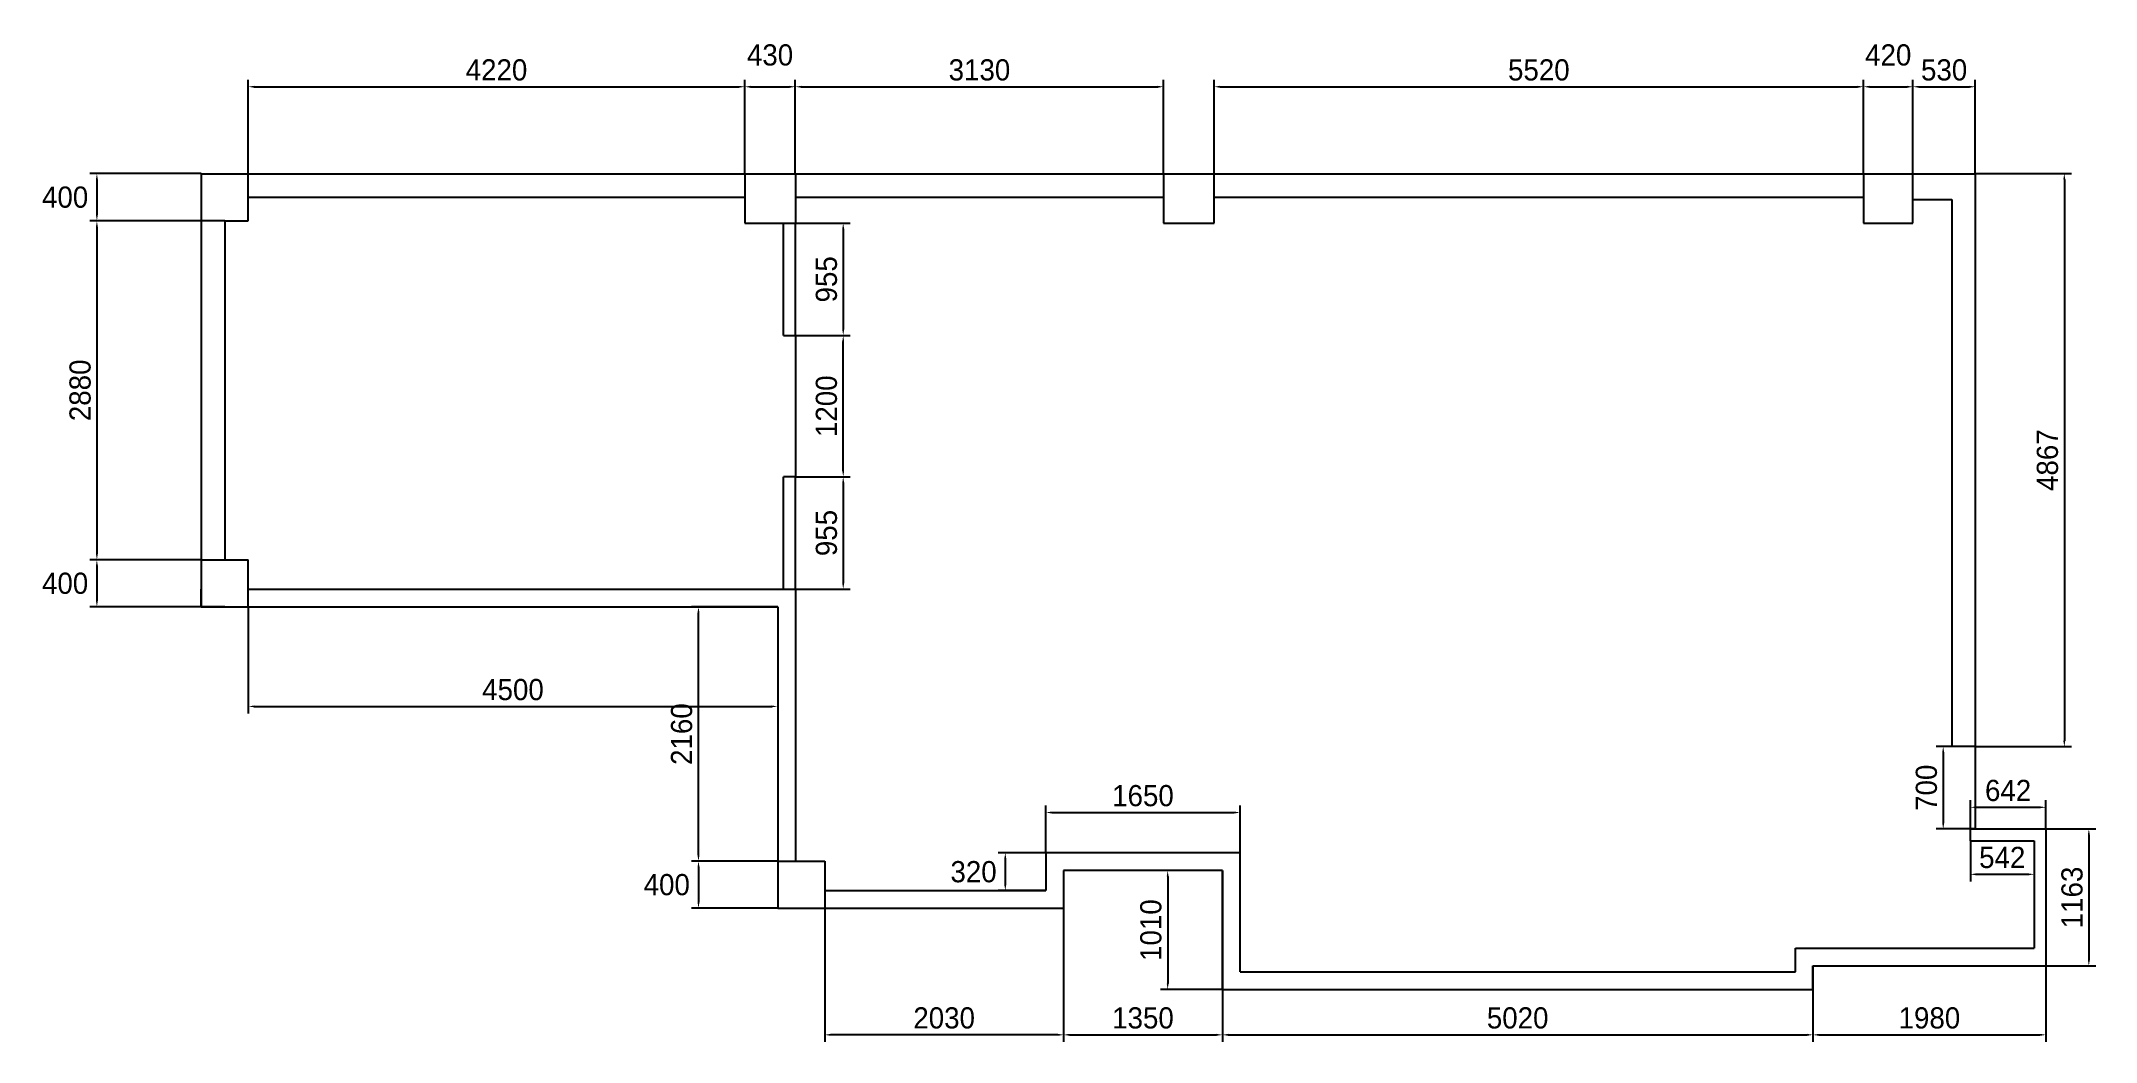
# Model space of a CAD drawing. Extents: x 354393 to 371859, y 97147 to 105648.
import ezdxf

# ---------------------------------------------------------------- set-up
doc = ezdxf.new("R2010")
doc.units = 0
doc.header["$LTSCALE"] = 150
doc.header["$MEASUREMENT"] = 0
doc.header["$PDMODE"] = 32
doc.layers.get('0').update_dxf_attribs({"linetype": 'CONTINUOUS'})
doc.layers.get('DEFPOINTS').update_dxf_attribs({"linetype": 'CONTINUOUS'})
doc.layers.add('bhatch', color=8, linetype='CONTINUOUS')
doc.layers.add('WALLI', color=4, linetype='CONTINUOUS')
doc.styles.get("Standard").update_dxf_attribs({"font": '', "height": 180})
doc.styles.get('Standard').set_extended_font_data('Gulim')
doc.dimstyles.get("Standard").update_dxf_attribs({"dimscale": 0, "dimtxt": 180, "dimasz": 30, "dimexe": 60, "dimexo": 0, "dimgap": 50, "dimtad": 1, "dimtoh": 1, "dimdec": 0, "dimzin": 0, "dimdsep": 46, "dimtxsty": 'Standard', "dimblk1": 'DOT', "dimblk2": 'DOT', "dimsah": 1, "dimcen": 0, "dimclrd": 3, "dimclre": 3, "dimclrt": 2, "dimadec": 0, "dimazin": 0, "dimtfac": 1, "dimtdec": 0, "dimtmove": 2, "dimatfit": 3, "dimldrblk": 'DOT', "dimfxl": 1, "dimtolj": 1, "dimtzin": 0, "dimarcsym": 0})

# ---------------------------------------------------------------- blocks, each defined once
blk = doc.blocks.new('*D203')
at = {"layer": 'bhatch', "color": 3, "lineweight": -2, "transparency": 16777216}
for p, q in [((360804, 103148), (361271, 103148)), ((361211, 101998), (361211, 103098)), ((360804, 101948), (361271, 101948))]:
    blk.add_line(p, q, dxfattribs=at)
for points in [[(361203, 103098), (361219, 103098), (361211, 103148)], [(361203, 101998), (361219, 101998), (361211, 101948)]]:
    blk.add_solid(points, dxfattribs=at)
at = {"layer": 'DEFPOINTS', "color": 0, "lineweight": -2, "transparency": 16777216}
for p in [(360804, 103148), (361211, 103148), (360804, 101948)]:
    blk.add_point(p, dxfattribs=at)
at = {"layer": 'bhatch', "color": 2, "lineweight": -2, "transparency": 16777216, "insert": (361069, 102547), "char_height": 180, "attachment_point": 5, "rotation": 90}
blk.add_mtext('\\A1;1200', dxfattribs=at)
blk = doc.blocks.new('_DOT')
at = {"color": 0, "linetype": 'ByBlock'}
blk.add_line((-0.5, 0), (-1, 0), dxfattribs=at)
blk = doc.blocks.new('*D205')
at = {"layer": 'bhatch', "color": 3, "lineweight": -2, "transparency": 16777216}
for p, q in [((360804, 104103), (361271, 104103)), ((361211, 104053), (361211, 103198)), ((360804, 103148), (361271, 103148))]:
    blk.add_line(p, q, dxfattribs=at)
for points in [[(361203, 104053), (361219, 104053), (361211, 104103)], [(361203, 103198), (361219, 103198), (361211, 103148)]]:
    blk.add_solid(points, dxfattribs=at)
at = {"layer": 'DEFPOINTS', "color": 0, "lineweight": -2, "transparency": 16777216}
for p in [(360804, 104103), (360804, 103148), (361211, 103148)]:
    blk.add_point(p, dxfattribs=at)
at = {"layer": 'bhatch', "color": 2, "lineweight": -2, "transparency": 16777216, "insert": (361069, 103625), "char_height": 180, "attachment_point": 5, "rotation": 90}
blk.add_mtext('\\A1;955', dxfattribs=at)
blk = doc.blocks.new('*D206')
at = {"layer": 'bhatch', "color": 3, "lineweight": -2, "transparency": 16777216}
for p, q in [((360804, 101948), (361271, 101948)), ((361211, 101898), (361211, 101043)), ((360804, 100993), (361271, 100993))]:
    blk.add_line(p, q, dxfattribs=at)
for points in [[(361203, 101898), (361219, 101898), (361211, 101948)], [(361203, 101043), (361219, 101043), (361211, 100993)]]:
    blk.add_solid(points, dxfattribs=at)
at = {"layer": 'DEFPOINTS', "color": 0, "lineweight": -2, "transparency": 16777216}
for p in [(360804, 101948), (360804, 100993), (361211, 100993)]:
    blk.add_point(p, dxfattribs=at)
at = {"layer": 'bhatch', "color": 2, "lineweight": -2, "transparency": 16777216, "insert": (361069, 101470), "char_height": 180, "attachment_point": 5, "rotation": 90}
blk.add_mtext('\\A1;955', dxfattribs=at)
blk = doc.blocks.new('*D208')
at = {"layer": 'bhatch', "color": 3, "lineweight": -2, "transparency": 16777216}
for p, q in [((356154, 100842), (356154, 99937)), ((360654, 100842), (360654, 99937)), ((356204, 99997), (360604, 99997))]:
    blk.add_line(p, q, dxfattribs=at)
for points in [[(356204, 100005), (356204, 99989), (356154, 99997)], [(360604, 100005), (360604, 99989), (360654, 99997)]]:
    blk.add_solid(points, dxfattribs=at)
at = {"layer": 'DEFPOINTS', "color": 0, "lineweight": -2, "transparency": 16777216}
for p in [(356154, 100842), (360654, 100842), (360654, 99997)]:
    blk.add_point(p, dxfattribs=at)
at = {"layer": 'bhatch', "color": 2, "lineweight": -2, "transparency": 16777216, "insert": (358404, 100139), "char_height": 180, "attachment_point": 5}
blk.add_mtext('\\A1;4500', dxfattribs=at)
blk = doc.blocks.new('*D210')
at = {"layer": 'bhatch', "color": 3, "lineweight": -2, "transparency": 16777216}
for p, q in [((355754, 101243), (354807, 101243)), ((354867, 101193), (354867, 100893)), ((355754, 100843), (354807, 100843))]:
    blk.add_line(p, q, dxfattribs=at)
for points in [[(354859, 101193), (354875, 101193), (354867, 101243)], [(354859, 100893), (354875, 100893), (354867, 100843)]]:
    blk.add_solid(points, dxfattribs=at)
at = {"layer": 'DEFPOINTS', "color": 0, "lineweight": -2, "transparency": 16777216}
for p in [(355754, 101243), (354867, 100843), (355754, 100843)]:
    blk.add_point(p, dxfattribs=at)
at = {"layer": 'bhatch', "color": 2, "lineweight": -2, "transparency": 16777216, "insert": (354597, 101042), "char_height": 180, "attachment_point": 5}
blk.add_mtext('\\A1;400', dxfattribs=at)
blk = doc.blocks.new('*D211')
at = {"layer": 'bhatch', "color": 3, "lineweight": -2, "transparency": 16777216}
for p, q in [((355754, 104122), (354807, 104122)), ((354867, 104072), (354867, 101293)), ((355754, 101243), (354807, 101243))]:
    blk.add_line(p, q, dxfattribs=at)
for points in [[(354859, 104072), (354875, 104072), (354867, 104122)], [(354859, 101293), (354875, 101293), (354867, 101243)]]:
    blk.add_solid(points, dxfattribs=at)
at = {"layer": 'DEFPOINTS', "color": 0, "lineweight": -2, "transparency": 16777216}
for p in [(355754, 104122), (354867, 101243), (355754, 101243)]:
    blk.add_point(p, dxfattribs=at)
at = {"layer": 'bhatch', "color": 2, "lineweight": -2, "transparency": 16777216, "insert": (354725, 102682), "char_height": 180, "attachment_point": 5, "rotation": 90}
blk.add_mtext('\\A1;2880', dxfattribs=at)
blk = doc.blocks.new('*D212')
at = {"layer": 'bhatch', "color": 3, "lineweight": -2, "transparency": 16777216}
for p, q in [((356154, 104522), (356154, 105321)), ((356204, 105261), (360324, 105261)), ((360374, 104522), (360374, 105321))]:
    blk.add_line(p, q, dxfattribs=at)
for points in [[(356204, 105269), (356204, 105252), (356154, 105261)], [(360324, 105269), (360324, 105252), (360374, 105261)]]:
    blk.add_solid(points, dxfattribs=at)
at = {"layer": 'DEFPOINTS', "color": 0, "lineweight": -2, "transparency": 16777216}
for p in [(360374, 105261), (356154, 104522), (360374, 104522)]:
    blk.add_point(p, dxfattribs=at)
at = {"layer": 'bhatch', "color": 2, "lineweight": -2, "transparency": 16777216, "insert": (358264, 105403), "char_height": 180, "attachment_point": 5}
blk.add_mtext('\\A1;4220', dxfattribs=at)
blk = doc.blocks.new('*D213')
at = {"layer": 'bhatch', "color": 3, "lineweight": -2, "transparency": 16777216}
for p, q in [((360374, 104522), (360374, 105321)), ((360424, 105261), (360754, 105261)), ((360804, 104522), (360804, 105321))]:
    blk.add_line(p, q, dxfattribs=at)
for points in [[(360424, 105269), (360424, 105252), (360374, 105261)], [(360754, 105269), (360754, 105252), (360804, 105261)]]:
    blk.add_solid(points, dxfattribs=at)
at = {"layer": 'DEFPOINTS', "color": 0, "lineweight": -2, "transparency": 16777216}
for p in [(360804, 105261), (360374, 104522), (360804, 104522)]:
    blk.add_point(p, dxfattribs=at)
at = {"layer": 'bhatch', "color": 2, "lineweight": -2, "transparency": 16777216, "insert": (360589, 105530), "char_height": 180, "attachment_point": 5}
blk.add_mtext('\\A1;430', dxfattribs=at)
blk = doc.blocks.new('*D214')
at = {"layer": 'bhatch', "color": 3, "lineweight": -2, "transparency": 16777216}
for p, q in [((355754, 104523), (354807, 104523)), ((354867, 104473), (354867, 104172)), ((355754, 104122), (354807, 104122))]:
    blk.add_line(p, q, dxfattribs=at)
for points in [[(354859, 104473), (354875, 104473), (354867, 104523)], [(354859, 104172), (354875, 104172), (354867, 104122)]]:
    blk.add_solid(points, dxfattribs=at)
at = {"layer": 'DEFPOINTS', "color": 0, "lineweight": -2, "transparency": 16777216}
for p in [(355754, 104523), (354867, 104122), (355754, 104122)]:
    blk.add_point(p, dxfattribs=at)
at = {"layer": 'bhatch', "color": 2, "lineweight": -2, "transparency": 16777216, "insert": (354597, 104322), "char_height": 180, "attachment_point": 5}
blk.add_mtext('\\A1;400', dxfattribs=at)
blk = doc.blocks.new('*D216')
at = {"layer": 'bhatch', "color": 3, "lineweight": -2, "transparency": 16777216}
for p, q in [((360654, 100842), (359921, 100842)), ((359981, 98733), (359981, 100792)), ((360654, 98683), (359921, 98683))]:
    blk.add_line(p, q, dxfattribs=at)
for points in [[(359972, 100792), (359989, 100792), (359981, 100842)], [(359972, 98733), (359989, 98733), (359981, 98683)]]:
    blk.add_solid(points, dxfattribs=at)
at = {"layer": 'DEFPOINTS', "color": 0, "lineweight": -2, "transparency": 16777216}
for p in [(359981, 100842), (360654, 100842), (360654, 98683)]:
    blk.add_point(p, dxfattribs=at)
at = {"layer": 'bhatch', "color": 2, "lineweight": -2, "transparency": 16777216, "insert": (359838, 99762), "char_height": 180, "attachment_point": 5, "rotation": 90}
blk.add_mtext('\\A1;2160', dxfattribs=at)
blk = doc.blocks.new('*D217')
at = {"layer": 'bhatch', "color": 3, "lineweight": -2, "transparency": 16777216}
for p, q in [((360654, 98683), (359921, 98683)), ((359981, 98633), (359981, 98333)), ((360654, 98283), (359921, 98283))]:
    blk.add_line(p, q, dxfattribs=at)
for points in [[(359973, 98633), (359989, 98633), (359981, 98683)], [(359973, 98333), (359989, 98333), (359981, 98283)]]:
    blk.add_solid(points, dxfattribs=at)
at = {"layer": 'DEFPOINTS', "color": 0, "lineweight": -2, "transparency": 16777216}
for p in [(360654, 98683), (359981, 98283), (360654, 98283)]:
    blk.add_point(p, dxfattribs=at)
at = {"layer": 'bhatch', "color": 2, "lineweight": -2, "transparency": 16777216, "insert": (359711, 98482), "char_height": 180, "attachment_point": 5}
blk.add_mtext('\\A1;400', dxfattribs=at)
blk = doc.blocks.new('*D218')
at = {"layer": 'bhatch', "color": 3, "lineweight": -2, "transparency": 16777216}
for p, q in [((360804, 104522), (360804, 105321)), ((360854, 105261), (363884, 105261)), ((363934, 104522), (363934, 105321))]:
    blk.add_line(p, q, dxfattribs=at)
for points in [[(360854, 105269), (360854, 105252), (360804, 105261)], [(363884, 105269), (363884, 105252), (363934, 105261)]]:
    blk.add_solid(points, dxfattribs=at)
at = {"layer": 'DEFPOINTS', "color": 0, "lineweight": -2, "transparency": 16777216}
for p in [(363934, 105261), (360804, 104522), (363934, 104522)]:
    blk.add_point(p, dxfattribs=at)
at = {"layer": 'bhatch', "color": 2, "lineweight": -2, "transparency": 16777216, "insert": (362369, 105403), "char_height": 180, "attachment_point": 5}
blk.add_mtext('\\A1;3130', dxfattribs=at)
blk = doc.blocks.new('*D220')
at = {"layer": 'bhatch', "color": 3, "lineweight": -2, "transparency": 16777216}
for p, q in [((364364, 104522), (364364, 105321)), ((364414, 105261), (369834, 105261)), ((369884, 104522), (369884, 105321))]:
    blk.add_line(p, q, dxfattribs=at)
for points in [[(364414, 105269), (364414, 105252), (364364, 105261)], [(369834, 105269), (369834, 105252), (369884, 105261)]]:
    blk.add_solid(points, dxfattribs=at)
at = {"layer": 'DEFPOINTS', "color": 0, "lineweight": -2, "transparency": 16777216}
for p in [(369884, 105261), (364364, 104522), (369884, 104522)]:
    blk.add_point(p, dxfattribs=at)
at = {"layer": 'bhatch', "color": 2, "lineweight": -2, "transparency": 16777216, "insert": (367124, 105403), "char_height": 180, "attachment_point": 5}
blk.add_mtext('\\A1;5520', dxfattribs=at)
blk = doc.blocks.new('*D221')
at = {"layer": 'bhatch', "color": 3, "lineweight": -2, "transparency": 16777216}
for p, q in [((369884, 104522), (369884, 105321)), ((369934, 105261), (370254, 105261)), ((370304, 104522), (370304, 105321))]:
    blk.add_line(p, q, dxfattribs=at)
for points in [[(369934, 105269), (369934, 105252), (369884, 105261)], [(370254, 105269), (370254, 105252), (370304, 105261)]]:
    blk.add_solid(points, dxfattribs=at)
at = {"layer": 'DEFPOINTS', "color": 0, "lineweight": -2, "transparency": 16777216}
for p in [(370304, 105261), (369884, 104522), (370304, 104522)]:
    blk.add_point(p, dxfattribs=at)
at = {"layer": 'bhatch', "color": 2, "lineweight": -2, "transparency": 16777216, "insert": (370094, 105530), "char_height": 180, "attachment_point": 5}
blk.add_mtext('\\A1;420', dxfattribs=at)
blk = doc.blocks.new('*D222')
at = {"layer": 'bhatch', "color": 3, "lineweight": -2, "transparency": 16777216}
for p, q in [((370304, 104522), (370304, 105321)), ((370354, 105261), (370784, 105261)), ((370834, 104522), (370834, 105321))]:
    blk.add_line(p, q, dxfattribs=at)
for points in [[(370354, 105269), (370354, 105252), (370304, 105261)], [(370784, 105269), (370784, 105252), (370834, 105261)]]:
    blk.add_solid(points, dxfattribs=at)
at = {"layer": 'DEFPOINTS', "color": 0, "lineweight": -2, "transparency": 16777216}
for p in [(370834, 105261), (370304, 104522), (370834, 104522)]:
    blk.add_point(p, dxfattribs=at)
at = {"layer": 'bhatch', "color": 2, "lineweight": -2, "transparency": 16777216, "insert": (370569, 105403), "char_height": 180, "attachment_point": 5}
blk.add_mtext('\\A1;530', dxfattribs=at)
blk = doc.blocks.new('*D223')
at = {"layer": 'bhatch', "color": 3, "lineweight": -2, "transparency": 16777216}
for p, q in [((370834, 104523), (371651, 104523)), ((371591, 104473), (371591, 99706)), ((370834, 99656), (371651, 99656))]:
    blk.add_line(p, q, dxfattribs=at)
for points in [[(371582, 104473), (371599, 104473), (371591, 104523)], [(371582, 99706), (371599, 99706), (371591, 99656)]]:
    blk.add_solid(points, dxfattribs=at)
at = {"layer": 'DEFPOINTS', "color": 0, "lineweight": -2, "transparency": 16777216}
for p in [(370834, 104523), (370834, 99656), (371591, 99656)]:
    blk.add_point(p, dxfattribs=at)
at = {"layer": 'bhatch', "color": 2, "lineweight": -2, "transparency": 16777216, "insert": (371448, 102089), "char_height": 180, "attachment_point": 5, "rotation": 90}
blk.add_mtext('\\A1;4867', dxfattribs=at)
blk = doc.blocks.new('*D224')
at = {"layer": 'bhatch', "color": 3, "lineweight": -2, "transparency": 16777216}
for p, q in [((370792, 98956), (370792, 99200)), ((370842, 99140), (371384, 99140)), ((371434, 98956), (371434, 99200))]:
    blk.add_line(p, q, dxfattribs=at)
for points in [[(370842, 99148), (370842, 99132), (370792, 99140)], [(371384, 99148), (371384, 99132), (371434, 99140)]]:
    blk.add_solid(points, dxfattribs=at)
at = {"layer": 'DEFPOINTS', "color": 0, "lineweight": -2, "transparency": 16777216}
for p in [(371434, 99140), (370792, 98956), (371434, 98956)]:
    blk.add_point(p, dxfattribs=at)
at = {"layer": 'bhatch', "color": 2, "lineweight": -2, "transparency": 16777216, "insert": (371113, 99282), "char_height": 180, "attachment_point": 5}
blk.add_mtext('\\A1;642', dxfattribs=at)
blk = doc.blocks.new('*D225')
at = {"layer": 'bhatch', "color": 3, "lineweight": -2, "transparency": 16777216}
for p, q in [((370792, 98856), (370792, 98511)), ((371334, 98856), (371334, 98511)), ((370842, 98571), (371284, 98571))]:
    blk.add_line(p, q, dxfattribs=at)
for points in [[(370842, 98579), (370842, 98562), (370792, 98571)], [(371284, 98579), (371284, 98562), (371334, 98571)]]:
    blk.add_solid(points, dxfattribs=at)
at = {"layer": 'DEFPOINTS', "color": 0, "lineweight": -2, "transparency": 16777216}
for p in [(370792, 98856), (371334, 98856), (371334, 98571)]:
    blk.add_point(p, dxfattribs=at)
at = {"layer": 'bhatch', "color": 2, "lineweight": -2, "transparency": 16777216, "insert": (371063, 98713), "char_height": 180, "attachment_point": 5}
blk.add_mtext('\\A1;542', dxfattribs=at)
blk = doc.blocks.new('*D226')
at = {"layer": 'bhatch', "color": 3, "lineweight": -2, "transparency": 16777216}
for p, q in [((371434, 98956), (371859, 98956)), ((371799, 98906), (371799, 97843)), ((371434, 97793), (371859, 97793))]:
    blk.add_line(p, q, dxfattribs=at)
for points in [[(371791, 98906), (371808, 98906), (371799, 98956)], [(371791, 97843), (371808, 97843), (371799, 97793)]]:
    blk.add_solid(points, dxfattribs=at)
at = {"layer": 'DEFPOINTS', "color": 0, "lineweight": -2, "transparency": 16777216}
for p in [(371434, 98956), (371434, 97793), (371799, 97793)]:
    blk.add_point(p, dxfattribs=at)
at = {"layer": 'bhatch', "color": 2, "lineweight": -2, "transparency": 16777216, "insert": (371657, 98374), "char_height": 180, "attachment_point": 5, "rotation": 90}
blk.add_mtext('\\A1;1163', dxfattribs=at)
blk = doc.blocks.new('*D227')
at = {"layer": 'bhatch', "color": 3, "lineweight": -2, "transparency": 16777216}
for p, q in [((369454, 97792), (369454, 97147)), ((371434, 97792), (371434, 97147)), ((369504, 97207), (371384, 97207))]:
    blk.add_line(p, q, dxfattribs=at)
for points in [[(369504, 97216), (369504, 97199), (369454, 97207)], [(371384, 97216), (371384, 97199), (371434, 97207)]]:
    blk.add_solid(points, dxfattribs=at)
at = {"layer": 'DEFPOINTS', "color": 0, "lineweight": -2, "transparency": 16777216}
for p in [(369454, 97792), (371434, 97792), (371434, 97207)]:
    blk.add_point(p, dxfattribs=at)
at = {"layer": 'bhatch', "color": 2, "lineweight": -2, "transparency": 16777216, "insert": (370444, 97350), "char_height": 180, "attachment_point": 5}
blk.add_mtext('\\A1;1980', dxfattribs=at)
blk = doc.blocks.new('*D228')
at = {"layer": 'bhatch', "color": 3, "lineweight": -2, "transparency": 16777216}
for p, q in [((364434, 97593), (364434, 97147)), ((369454, 97593), (369454, 97147)), ((364484, 97207), (369404, 97207))]:
    blk.add_line(p, q, dxfattribs=at)
for points in [[(364484, 97216), (364484, 97199), (364434, 97207)], [(369404, 97216), (369404, 97199), (369454, 97207)]]:
    blk.add_solid(points, dxfattribs=at)
at = {"layer": 'DEFPOINTS', "color": 0, "lineweight": -2, "transparency": 16777216}
for p in [(364434, 97593), (369454, 97593), (369454, 97207)]:
    blk.add_point(p, dxfattribs=at)
at = {"layer": 'bhatch', "color": 2, "lineweight": -2, "transparency": 16777216, "insert": (366944, 97350), "char_height": 180, "attachment_point": 5}
blk.add_mtext('\\A1;5020', dxfattribs=at)
blk = doc.blocks.new('*D229')
at = {"layer": 'bhatch', "color": 3, "lineweight": -2, "transparency": 16777216}
for p, q in [((364434, 98603), (363909, 98603)), ((363969, 98553), (363969, 97643)), ((364434, 97593), (363909, 97593))]:
    blk.add_line(p, q, dxfattribs=at)
for points in [[(363961, 98553), (363977, 98553), (363969, 98603)], [(363961, 97643), (363977, 97643), (363969, 97593)]]:
    blk.add_solid(points, dxfattribs=at)
at = {"layer": 'DEFPOINTS', "color": 0, "lineweight": -2, "transparency": 16777216}
for p in [(364434, 98603), (363969, 97593), (364434, 97593)]:
    blk.add_point(p, dxfattribs=at)
at = {"layer": 'bhatch', "color": 2, "lineweight": -2, "transparency": 16777216, "insert": (363827, 98097), "char_height": 180, "attachment_point": 5, "rotation": 90}
blk.add_mtext('\\A1;1010', dxfattribs=at)
blk = doc.blocks.new('*D230')
at = {"layer": 'bhatch', "color": 3, "lineweight": -2, "transparency": 16777216}
for p, q in [((362934, 98753), (362529, 98753)), ((362589, 98703), (362589, 98483)), ((362934, 98433), (362529, 98433))]:
    blk.add_line(p, q, dxfattribs=at)
for points in [[(362580, 98703), (362597, 98703), (362589, 98753)], [(362580, 98483), (362597, 98483), (362589, 98433)]]:
    blk.add_solid(points, dxfattribs=at)
at = {"layer": 'DEFPOINTS', "color": 0, "lineweight": -2, "transparency": 16777216}
for p in [(362934, 98753), (362589, 98433), (362934, 98433)]:
    blk.add_point(p, dxfattribs=at)
at = {"layer": 'bhatch', "color": 2, "lineweight": -2, "transparency": 16777216, "insert": (362319, 98592), "char_height": 180, "attachment_point": 5}
blk.add_mtext('\\A1;320', dxfattribs=at)
blk = doc.blocks.new('*D231')
at = {"layer": 'bhatch', "color": 3, "lineweight": -2, "transparency": 16777216}
for p, q in [((362934, 98752), (362934, 99156)), ((362984, 99096), (364534, 99096)), ((364584, 98752), (364584, 99156))]:
    blk.add_line(p, q, dxfattribs=at)
for points in [[(362984, 99104), (362984, 99087), (362934, 99096)], [(364534, 99104), (364534, 99087), (364584, 99096)]]:
    blk.add_solid(points, dxfattribs=at)
at = {"layer": 'DEFPOINTS', "color": 0, "lineweight": -2, "transparency": 16777216}
for p in [(364584, 99096), (362934, 98752), (364584, 98752)]:
    blk.add_point(p, dxfattribs=at)
at = {"layer": 'bhatch', "color": 2, "lineweight": -2, "transparency": 16777216, "insert": (363759, 99238), "char_height": 180, "attachment_point": 5}
blk.add_mtext('\\A1;1650', dxfattribs=at)
blk = doc.blocks.new('*D232')
at = {"layer": 'bhatch', "color": 3, "lineweight": -2, "transparency": 16777216}
for p, q in [((363084, 98602), (363084, 97147)), ((364434, 98602), (364434, 97147)), ((363134, 97207), (364384, 97207))]:
    blk.add_line(p, q, dxfattribs=at)
for points in [[(363134, 97216), (363134, 97199), (363084, 97207)], [(364384, 97216), (364384, 97199), (364434, 97207)]]:
    blk.add_solid(points, dxfattribs=at)
at = {"layer": 'DEFPOINTS', "color": 0, "lineweight": -2, "transparency": 16777216}
for p in [(363084, 98602), (364434, 98602), (364434, 97207)]:
    blk.add_point(p, dxfattribs=at)
at = {"layer": 'bhatch', "color": 2, "lineweight": -2, "transparency": 16777216, "insert": (363759, 97350), "char_height": 180, "attachment_point": 5}
blk.add_mtext('\\A1;1350', dxfattribs=at)
blk = doc.blocks.new('*D233')
at = {"layer": 'bhatch', "color": 3, "lineweight": -2, "transparency": 16777216}
for p, q in [((361054, 98282), (361054, 97147)), ((363084, 98282), (363084, 97147)), ((363034, 97207), (361104, 97207))]:
    blk.add_line(p, q, dxfattribs=at)
for points in [[(361104, 97216), (361104, 97199), (361054, 97207)], [(363034, 97216), (363034, 97199), (363084, 97207)]]:
    blk.add_solid(points, dxfattribs=at)
at = {"layer": 'DEFPOINTS', "color": 0, "lineweight": -2, "transparency": 16777216}
for p in [(361054, 98282), (363084, 98282), (361054, 97207)]:
    blk.add_point(p, dxfattribs=at)
at = {"layer": 'bhatch', "color": 2, "lineweight": -2, "transparency": 16777216, "insert": (362069, 97350), "char_height": 180, "attachment_point": 5}
blk.add_mtext('\\A1;2030', dxfattribs=at)
blk = doc.blocks.new('*D234')
at = {"layer": 'bhatch', "color": 3, "lineweight": -2, "transparency": 16777216}
for p, q in [((370834, 99656), (370501, 99656)), ((370561, 99606), (370561, 99006)), ((370834, 98956), (370501, 98956))]:
    blk.add_line(p, q, dxfattribs=at)
for points in [[(370553, 99606), (370570, 99606), (370561, 99656)], [(370553, 99006), (370570, 99006), (370561, 98956)]]:
    blk.add_solid(points, dxfattribs=at)
at = {"layer": 'DEFPOINTS', "color": 0, "lineweight": -2, "transparency": 16777216}
for p in [(370834, 99656), (370561, 98956), (370834, 98956)]:
    blk.add_point(p, dxfattribs=at)
at = {"layer": 'bhatch', "color": 2, "lineweight": -2, "transparency": 16777216, "insert": (370419, 99306), "char_height": 180, "attachment_point": 5, "rotation": 90}
blk.add_mtext('\\A1;700', dxfattribs=at)

msp = doc.modelspace()

# ---------------------------------------------------------------- linework, layer by layer
at = {"layer": 'bhatch', "color": 0, "lineweight": -2}
msp.add_line((355754.3, 100842.5), (355754.3, 100992.5), dxfattribs=at)
at = {"layer": 'bhatch', "color": 1, "lineweight": -2}
msp.add_line((370834.3, 99655.8), (370834.3, 98955.8), dxfattribs=at)
at = {"layer": 'bhatch', "color": 5, "lineweight": -2}
for points in [[(360704.3, 103147.5), (360704.3, 104102.5)], [(360804.3, 103147.5), (360804.3, 104102.5)], [(360704.3, 103147.5), (360804.3, 103147.5)], [(360704.3, 100992.5), (360704.3, 101947.5)], [(360804.3, 101947.5), (360704.3, 101947.5)], [(360804.3, 100992.5), (360804.3, 101947.5)]]:
    msp.add_lwpolyline(points, dxfattribs=at)
at = {"layer": 'WALLI', "color": 7, "lineweight": -2}
for p, q in [((355754.3, 104522.5), (355754.3, 104122.5)), ((355754.3, 104522.5), (356154.3, 104522.5)), ((356154.3, 104322.5), (356154.3, 104522.5)), ((356154.3, 104522.5), (360374.3, 104522.5)), ((360374.3, 104522.5), (360374.3, 104102.5)), ((360374.3, 104522.5), (360804.3, 104522.5)), ((360804.3, 104522.5), (363934.3, 104522.5)), ((363934.3, 104522.5), (363934.3, 104102.5)), ((363934.3, 104522.5), (364364.3, 104522.5)), ((364364.3, 104102.5), (364364.3, 104522.5)), ((364364.3, 104522.5), (369884.3, 104522.5)), ((369884.3, 104522.5), (369884.3, 104102.5)), ((369884.3, 104522.5), (370304.3, 104522.5)), ((370304.3, 104522.5), (370834.3, 104522.5)), ((370304.3, 104102.5), (370304.3, 104522.5)), ((356154.3, 104122.5), (356154.3, 104322.5)), ((356154.3, 104322.5), (360374.3, 104322.5)), ((360804.3, 104322.5), (363934.3, 104322.5)), ((364364.3, 104322.5), (369884.3, 104322.5)), ((370304.3, 104302.5), (370634.3, 104302.5)), ((355954.3, 104122.5), (355754.3, 104122.5)), ((355754.3, 104122.5), (355754.3, 100992.5)), ((355954.3, 104122.5), (356154.3, 104122.5)), ((355954.3, 104122.5), (355954.3, 101242.5)), ((360374.3, 104102.5), (360804.3, 104102.5)), ((363934.3, 104102.5), (364364.3, 104102.5)), ((369884.3, 104102.5), (370304.3, 104102.5)), ((355754.3, 101242.5), (355754.3, 100842.5)), ((355754.3, 101242.5), (356154.3, 101242.5)), ((356154.3, 101042.5), (356154.3, 101242.5)), ((356154.3, 100842.5), (356154.3, 101042.5)), ((356154.3, 100992.5), (360804.3, 100992.5)), ((360804.3, 100992.5), (360804.3, 98682.5)), ((355754.3, 100842.5), (360654.3, 100842.5)), ((355954.3, 100842.5), (355754.3, 100842.5)), ((355954.3, 100842.5), (356154.3, 100842.5)), ((360654.3, 100842.5), (360654.3, 98282.5)), ((371434.3, 98955.8), (371434.3, 97792.5)), ((362934.3, 98752.5), (362934.3, 98432.5)), ((371334.3, 98855.8), (371334.3, 97942.5)), ((360654.3, 98682.5), (361054.3, 98682.5)), ((361054.3, 98682.5), (361054.3, 98282.5)), ((363084.3, 98602.5), (363084.3, 98282.5)), ((361054.3, 98432.5), (362934.3, 98432.5)), ((360654.3, 98282.5), (363084.3, 98282.5))]:
    msp.add_line(p, q, dxfattribs=at)
at = {"layer": 'WALLI', "color": 0, "lineweight": -2}
for p, q in [((370834.3, 104522.5), (370834.3, 99655.8)), ((370634.3, 104302.5), (370634.3, 99655.8)), ((370834.3, 99655.8), (370634.3, 99655.8)), ((370792.3, 98955.8), (371434.3, 98955.8)), ((364584.3, 98752.5), (362934.3, 98752.5)), ((364584.3, 97742.5), (364584.3, 98752.5)), ((370792.3, 98855.8), (371334.3, 98855.8)), ((364434.3, 98602.5), (363084.3, 98602.5)), ((364434.3, 97592.5), (364434.3, 98602.5)), ((369304.3, 97942.5), (370269.5, 97942.5)), ((369304.3, 97742.5), (369304.3, 97942.5)), ((370269.5, 97942.5), (371334.3, 97942.5)), ((364584.3, 97742.5), (369304.3, 97742.5)), ((369454.3, 97792.5), (371434.3, 97792.5)), ((369454.3, 97592.5), (369454.3, 97792.5)), ((364434.3, 97592.5), (369454.3, 97592.5))]:
    msp.add_line(p, q, dxfattribs=at)
at = {"layer": 'WALLI', "color": 1, "lineweight": -2}
msp.add_line((360804.3, 103147.5), (360804.3, 101947.5), dxfattribs=at)
at = {"layer": 'WALLI', "color": 7, "lineweight": -2}
msp.add_lwpolyline([(360804.3, 104522.5), (360804.3, 104102.5)], dxfattribs=at)
at = {"layer": 'WALLI', "color": 0, "lineweight": -2}
msp.add_lwpolyline([(370792.3, 98855.8), (370792.3, 98955.8)], dxfattribs=at)

# ---------------------------------------------------------------- dimensions: what is measured, and where the dimension line sits
at = {"layer": 'bhatch', "color": 5, "lineweight": -2}
for base, p1, p2, picture, middle in [((360374.3, 105260.5), (356154.3, 104522.5), (360374.3, 104522.5), '*D212', (358264.3, 105402.9)), ((360804.3, 105260.5), (360374.3, 104522.5), (360804.3, 104522.5), '*D213', (360589.3, 105530.3)), ((363934.3, 105260.5), (360804.3, 104522.5), (363934.3, 104522.5), '*D218', (362369.3, 105403)), ((369884.3, 105260.5), (364364.3, 104522.5), (369884.3, 104522.5), '*D220', (367124.3, 105402.8)), ((370304.3, 105260.5), (369884.3, 104522.5), (370304.3, 104522.5), '*D221', (370094.3, 105530.3)), ((370834.3, 105260.5), (370304.3, 104522.5), (370834.3, 104522.5), '*D222', (370569.3, 105402.8)), ((360654.3, 99997), (356154.3, 100842.5), (360654.3, 100842.5), '*D208', (358404.3, 100139.4)), ((371434.3, 99140.1), (370792.3, 98955.8), (371434.3, 98955.8), '*D224', (371113.3, 99282.5)), ((364584.3, 99095.7), (362934.3, 98752.5), (364584.3, 98752.5), '*D231', (363759.3, 99238.2)), ((371334.3, 98570.7), (370792.3, 98855.8), (371334.3, 98855.8), '*D225', (371063.3, 98713.1)), ((364434.3, 97207.5), (363084.3, 98602.5), (364434.3, 98602.5), '*D232', (363759.3, 97350)), ((361054.3, 97207.5), (363084.3, 98282.5), (361054.3, 98282.5), '*D233', (362069.3, 97349.7)), ((371434.3, 97207.5), (369454.3, 97792.5), (371434.3, 97792.5), '*D227', (370444.3, 97350)), ((369454.3, 97207.5), (364434.3, 97592.5), (369454.3, 97592.5), '*D228', (366944.3, 97349.7))]:
    dim = msp.add_linear_dim(base=base, p1=p1, p2=p2, dimstyle='Standard', override={"dimscale": 1, "dimasz": 50, "dimsah": 0}, dxfattribs=at)
    dim.commit()
    dim.dimension.update_dxf_attribs({"geometry": picture, "text_midpoint": middle})
for base, p1, p2, picture, middle in [((354867, 104122.5), (355754.3, 104522.5), (355754.3, 104122.5), '*D214', (354597.3, 104322.5)), ((371590.8, 99655.8), (370834.3, 104522.5), (370834.3, 99655.8), '*D223', (371448.3, 102089.1)), ((354867, 101242.5), (355754.3, 104122.5), (355754.3, 101242.5), '*D211', (354724.8, 102682.5)), ((361211.1, 103147.5), (360804.3, 104102.5), (360804.3, 103147.5), '*D205', (361068.8, 103625)), ((361211.1, 103147.5), (360804.3, 101947.5), (360804.3, 103147.5), '*D203', (361068.6, 102547.5)), ((361211.1, 100992.5), (360804.3, 101947.5), (360804.3, 100992.5), '*D206', (361068.8, 101470)), ((354867, 100842.5), (355754.3, 101242.5), (355754.3, 100842.5), '*D210', (354597.3, 101042.5)), ((359980.6, 100842.5), (360654.3, 98682.5), (360654.3, 100842.5), '*D216', (359838.1, 99762.5)), ((370561.4, 98955.8), (370834.3, 99655.8), (370834.3, 98955.8), '*D234', (370419, 99305.8)), ((371799.2, 97792.5), (371434.3, 98955.8), (371434.3, 97792.5), '*D226', (371656.7, 98374.1)), ((362588.7, 98432.5), (362934.3, 98752.5), (362934.3, 98432.5), '*D230', (362319.1, 98592.5)), ((359981, 98282.5), (360654.3, 98682.5), (360654.3, 98282.5), '*D217', (359711.2, 98482.5)), ((363969.1, 97592.5), (364434.3, 98602.5), (364434.3, 97592.5), '*D229', (363826.6, 98097.5))]:
    dim = msp.add_linear_dim(base=base, p1=p1, p2=p2, angle=90, dimstyle='Standard', override={"dimscale": 1, "dimasz": 50, "dimsah": 0}, dxfattribs=at)
    dim.commit()
    dim.dimension.update_dxf_attribs({"geometry": picture, "text_midpoint": middle})

doc.saveas('drawing.dxf')
